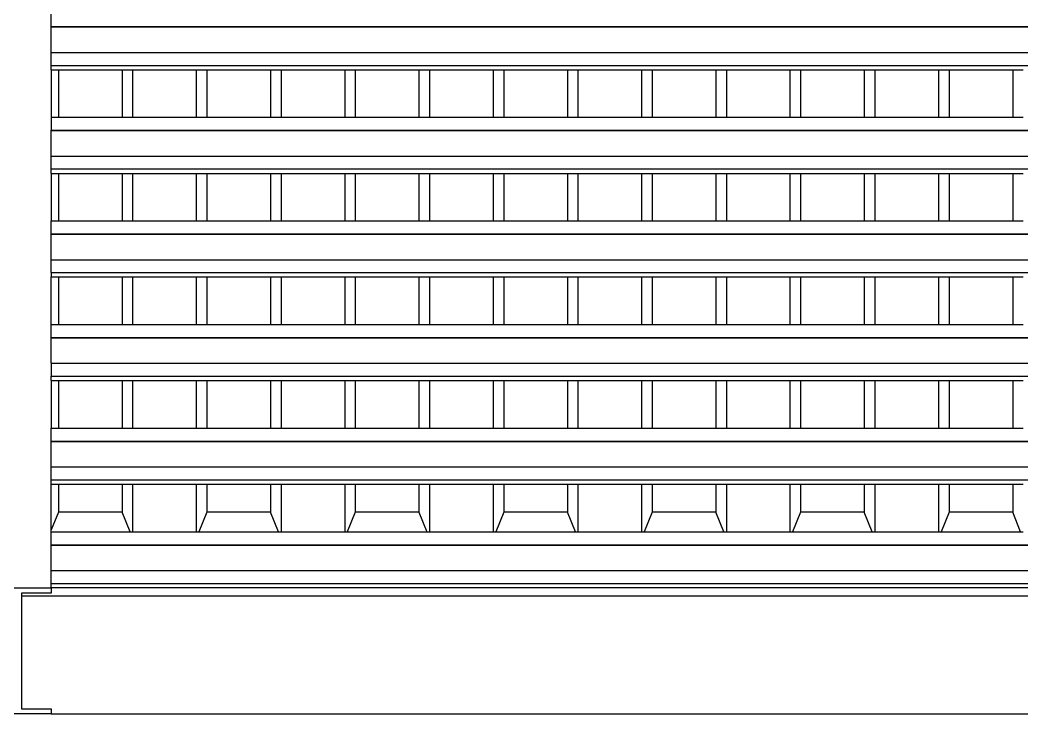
# Model space of a CAD drawing. Extents: x -34 to 34, y -12.8 to 11.9.
# Drawn here: x -19.227 to -17.32, y 9.27 to 10.591 of the extents above; entities that cross this region are included whole.
import ezdxf

# ---------------------------------------------------------------- set-up
doc = ezdxf.new("R2010")
doc.units = 0
doc.layers.get('0').update_dxf_attribs({"linetype": 'CONTINUOUS'})
doc.layers.add('SECTIONCUTEDGES', color=7, linetype='CONTINUOUS')

msp = doc.modelspace()

# ---------------------------------------------------------------- linework, layer by layer
for p, q in [((-19.1672, 10.5783), (-19.1672, 10.603)), ((-19.1672, 10.5783), (-15.5372, 10.5783)), ((-19.1672, 10.5775), (-19.1672, 10.5783)), ((-19.1672, 10.5775), (-15.5372, 10.5775)), ((-19.1672, 10.529), (-19.1672, 10.5775)), ((-19.1672, 10.529), (-15.5372, 10.529)), ((-19.1672, 10.5043), (-19.1672, 10.529)), ((-19.1672, 10.5043), (-15.5372, 10.5043)), ((-19.1672, 10.4961), (-19.1672, 10.5043)), ((-19.1672, 10.4961), (-19.1536, 10.4961)), ((-19.1672, 10.4961), (-19.1672, 10.4057)), ((-19.1536, 10.4961), (-19.1536, 10.4057)), ((-19.1536, 10.4961), (-19.0325, 10.4961)), ((-19.0325, 10.4961), (-19.0325, 10.4057)), ((-19.0325, 10.4961), (-19.0124, 10.4961)), ((-19.0124, 10.4961), (-19.0124, 10.4057)), ((-19.0124, 10.4961), (-18.8913, 10.4961)), ((-18.8913, 10.4961), (-18.8913, 10.4057)), ((-18.8913, 10.4961), (-18.8711, 10.4961)), ((-18.8711, 10.4961), (-18.8711, 10.4057)), ((-18.8711, 10.4961), (-18.7501, 10.4961)), ((-18.7501, 10.4961), (-18.7501, 10.4057)), ((-18.7501, 10.4961), (-18.7299, 10.4961)), ((-18.7299, 10.4961), (-18.7299, 10.4057)), ((-18.7299, 10.4961), (-18.6089, 10.4961)), ((-18.6089, 10.4961), (-18.6089, 10.4057)), ((-18.6089, 10.4961), (-18.5887, 10.4961)), ((-18.5887, 10.4961), (-18.5887, 10.4057)), ((-18.5887, 10.4961), (-18.4677, 10.4961)), ((-18.4677, 10.4961), (-18.4677, 10.4057)), ((-18.4677, 10.4961), (-18.4475, 10.4961)), ((-18.4475, 10.4961), (-18.4475, 10.4057)), ((-18.4475, 10.4961), (-18.3265, 10.4961)), ((-18.3265, 10.4961), (-18.3265, 10.4057)), ((-18.3265, 10.4961), (-18.3063, 10.4961)), ((-18.3063, 10.4961), (-18.3063, 10.4057)), ((-18.3063, 10.4961), (-18.1853, 10.4961)), ((-18.1853, 10.4961), (-18.1853, 10.4057)), ((-18.1853, 10.4961), (-18.1651, 10.4961)), ((-18.1651, 10.4961), (-18.1651, 10.4057)), ((-18.1651, 10.4961), (-18.0441, 10.4961)), ((-18.0441, 10.4961), (-18.0441, 10.4057)), ((-18.0441, 10.4961), (-18.0239, 10.4961)), ((-18.0239, 10.4961), (-18.0239, 10.4057)), ((-18.0239, 10.4961), (-17.9029, 10.4961)), ((-17.9029, 10.4961), (-17.9029, 10.4057)), ((-17.9029, 10.4961), (-17.8827, 10.4961)), ((-17.8827, 10.4961), (-17.8827, 10.4057)), ((-17.8827, 10.4961), (-17.7617, 10.4961)), ((-17.7617, 10.4961), (-17.7617, 10.4057)), ((-17.7617, 10.4961), (-17.7415, 10.4961)), ((-17.7415, 10.4961), (-17.7415, 10.4057)), ((-17.7415, 10.4961), (-17.6205, 10.4961)), ((-17.6205, 10.4961), (-17.6205, 10.4057)), ((-17.6205, 10.4961), (-17.6003, 10.4961)), ((-17.6003, 10.4961), (-17.6003, 10.4057)), ((-17.6003, 10.4961), (-17.4792, 10.4961)), ((-17.4792, 10.4961), (-17.4792, 10.4057)), ((-17.4792, 10.4961), (-17.4591, 10.4961)), ((-17.4591, 10.4961), (-17.4591, 10.4057)), ((-17.4591, 10.4961), (-17.338, 10.4961)), ((-17.338, 10.4961), (-17.338, 10.4057)), ((-17.338, 10.4961), (-17.3179, 10.4961)), ((-19.1672, 10.4057), (-19.1536, 10.4057)), ((-19.1672, 10.4057), (-19.1672, 10.381)), ((-19.1536, 10.4057), (-19.0325, 10.4057)), ((-19.0325, 10.4057), (-19.0124, 10.4057)), ((-19.0124, 10.4057), (-18.8913, 10.4057)), ((-18.8913, 10.4057), (-18.8711, 10.4057)), ((-18.8711, 10.4057), (-18.7501, 10.4057)), ((-18.7501, 10.4057), (-18.7299, 10.4057)), ((-18.7299, 10.4057), (-18.6089, 10.4057)), ((-18.6089, 10.4057), (-18.5887, 10.4057)), ((-18.5887, 10.4057), (-18.4677, 10.4057)), ((-18.4677, 10.4057), (-18.4475, 10.4057)), ((-18.4475, 10.4057), (-18.3265, 10.4057)), ((-18.3265, 10.4057), (-18.3063, 10.4057)), ((-18.3063, 10.4057), (-18.1853, 10.4057)), ((-18.1853, 10.4057), (-18.1651, 10.4057)), ((-18.1651, 10.4057), (-18.0441, 10.4057)), ((-18.0441, 10.4057), (-18.0239, 10.4057)), ((-18.0239, 10.4057), (-17.9029, 10.4057)), ((-17.9029, 10.4057), (-17.8827, 10.4057)), ((-17.8827, 10.4057), (-17.7617, 10.4057)), ((-17.7617, 10.4057), (-17.7415, 10.4057)), ((-17.7415, 10.4057), (-17.6205, 10.4057)), ((-17.6205, 10.4057), (-17.6003, 10.4057)), ((-17.6003, 10.4057), (-17.4792, 10.4057)), ((-17.4792, 10.4057), (-17.4591, 10.4057)), ((-17.4591, 10.4057), (-17.338, 10.4057)), ((-17.338, 10.4057), (-17.3179, 10.4057)), ((-19.1672, 10.381), (-15.5372, 10.381)), ((-19.1672, 10.3802), (-19.1672, 10.381)), ((-19.1672, 10.3802), (-15.5372, 10.3802)), ((-19.1672, 10.3317), (-19.1672, 10.3802)), ((-19.1672, 10.3317), (-15.5372, 10.3317)), ((-19.1672, 10.3071), (-19.1672, 10.3317)), ((-19.1672, 10.3071), (-15.5372, 10.3071)), ((-19.1672, 10.2988), (-19.1672, 10.3071)), ((-19.1672, 10.2988), (-19.1536, 10.2988)), ((-19.1672, 10.2988), (-19.1672, 10.2084)), ((-19.1536, 10.2988), (-19.1536, 10.2084)), ((-19.1536, 10.2988), (-19.0325, 10.2988)), ((-19.0325, 10.2988), (-19.0325, 10.2084)), ((-19.0325, 10.2988), (-19.0124, 10.2988)), ((-19.0124, 10.2988), (-19.0124, 10.2084)), ((-19.0124, 10.2988), (-18.8913, 10.2988)), ((-18.8913, 10.2988), (-18.8913, 10.2084)), ((-18.8913, 10.2988), (-18.8711, 10.2988)), ((-18.8711, 10.2988), (-18.8711, 10.2084)), ((-18.8711, 10.2988), (-18.7501, 10.2988)), ((-18.7501, 10.2988), (-18.7501, 10.2084)), ((-18.7501, 10.2988), (-18.7299, 10.2988)), ((-18.7299, 10.2988), (-18.7299, 10.2084)), ((-18.7299, 10.2988), (-18.6089, 10.2988)), ((-18.6089, 10.2988), (-18.6089, 10.2084)), ((-18.6089, 10.2988), (-18.5887, 10.2988)), ((-18.5887, 10.2988), (-18.5887, 10.2084)), ((-18.5887, 10.2988), (-18.4677, 10.2988)), ((-18.4677, 10.2988), (-18.4677, 10.2084)), ((-18.4677, 10.2988), (-18.4475, 10.2988)), ((-18.4475, 10.2988), (-18.4475, 10.2084)), ((-18.4475, 10.2988), (-18.3265, 10.2988)), ((-18.3265, 10.2988), (-18.3265, 10.2084)), ((-18.3265, 10.2988), (-18.3063, 10.2988)), ((-18.3063, 10.2988), (-18.3063, 10.2084)), ((-18.3063, 10.2988), (-18.1853, 10.2988)), ((-18.1853, 10.2988), (-18.1853, 10.2084)), ((-18.1853, 10.2988), (-18.1651, 10.2988)), ((-18.1651, 10.2988), (-18.1651, 10.2084)), ((-18.1651, 10.2988), (-18.0441, 10.2988)), ((-18.0441, 10.2988), (-18.0441, 10.2084)), ((-18.0441, 10.2988), (-18.0239, 10.2988)), ((-18.0239, 10.2988), (-18.0239, 10.2084)), ((-18.0239, 10.2988), (-17.9029, 10.2988)), ((-17.9029, 10.2988), (-17.9029, 10.2084)), ((-17.9029, 10.2988), (-17.8827, 10.2988)), ((-17.8827, 10.2988), (-17.8827, 10.2084)), ((-17.8827, 10.2988), (-17.7617, 10.2988)), ((-17.7617, 10.2988), (-17.7617, 10.2084)), ((-17.7617, 10.2988), (-17.7415, 10.2988)), ((-17.7415, 10.2988), (-17.7415, 10.2084)), ((-17.7415, 10.2988), (-17.6205, 10.2988)), ((-17.6205, 10.2988), (-17.6205, 10.2084)), ((-17.6205, 10.2988), (-17.6003, 10.2988)), ((-17.6003, 10.2988), (-17.6003, 10.2084)), ((-17.6003, 10.2988), (-17.4792, 10.2988)), ((-17.4792, 10.2988), (-17.4792, 10.2084)), ((-17.4792, 10.2988), (-17.4591, 10.2988)), ((-17.4591, 10.2988), (-17.4591, 10.2084)), ((-17.4591, 10.2988), (-17.338, 10.2988)), ((-17.338, 10.2988), (-17.338, 10.2084)), ((-17.338, 10.2988), (-17.3179, 10.2988)), ((-19.1672, 10.2084), (-19.1536, 10.2084)), ((-19.1672, 10.1838), (-19.1672, 10.2084)), ((-19.1536, 10.2084), (-19.0325, 10.2084)), ((-19.0325, 10.2084), (-19.0124, 10.2084)), ((-19.0124, 10.2084), (-18.8913, 10.2084)), ((-18.8913, 10.2084), (-18.8711, 10.2084)), ((-18.8711, 10.2084), (-18.7501, 10.2084)), ((-18.7501, 10.2084), (-18.7299, 10.2084)), ((-18.7299, 10.2084), (-18.6089, 10.2084)), ((-18.6089, 10.2084), (-18.5887, 10.2084)), ((-18.5887, 10.2084), (-18.4677, 10.2084)), ((-18.4677, 10.2084), (-18.4475, 10.2084)), ((-18.4475, 10.2084), (-18.3265, 10.2084)), ((-18.3265, 10.2084), (-18.3063, 10.2084)), ((-18.3063, 10.2084), (-18.1853, 10.2084)), ((-18.1853, 10.2084), (-18.1651, 10.2084)), ((-18.1651, 10.2084), (-18.0441, 10.2084)), ((-18.0441, 10.2084), (-18.0239, 10.2084)), ((-18.0239, 10.2084), (-17.9029, 10.2084)), ((-17.9029, 10.2084), (-17.8827, 10.2084)), ((-17.8827, 10.2084), (-17.7617, 10.2084)), ((-17.7617, 10.2084), (-17.7415, 10.2084)), ((-17.7415, 10.2084), (-17.6205, 10.2084)), ((-17.6205, 10.2084), (-17.6003, 10.2084)), ((-17.6003, 10.2084), (-17.4792, 10.2084)), ((-17.4792, 10.2084), (-17.4591, 10.2084)), ((-17.4591, 10.2084), (-17.338, 10.2084)), ((-17.338, 10.2084), (-17.3179, 10.2084)), ((-19.1672, 10.1838), (-15.5372, 10.1838)), ((-19.1672, 10.1829), (-19.1672, 10.1838)), ((-19.1672, 10.1829), (-15.5372, 10.1829)), ((-19.1672, 10.1344), (-19.1672, 10.1829)), ((-19.1672, 10.1344), (-15.5372, 10.1344)), ((-19.1672, 10.1098), (-19.1672, 10.1344)), ((-19.1672, 10.1098), (-15.5372, 10.1098)), ((-19.1672, 10.1098), (-19.1672, 10.1016)), ((-19.1672, 10.1016), (-19.1536, 10.1016)), ((-19.1672, 10.0112), (-19.1672, 10.1016)), ((-19.1536, 10.1016), (-19.1536, 10.0112)), ((-19.1536, 10.1016), (-19.0325, 10.1016)), ((-19.0325, 10.1016), (-19.0325, 10.0112)), ((-19.0325, 10.1016), (-19.0124, 10.1016)), ((-19.0124, 10.1016), (-19.0124, 10.0112)), ((-19.0124, 10.1016), (-18.8913, 10.1016)), ((-18.8913, 10.1016), (-18.8913, 10.0112)), ((-18.8913, 10.1016), (-18.8711, 10.1016)), ((-18.8711, 10.1016), (-18.8711, 10.0112)), ((-18.8711, 10.1016), (-18.7501, 10.1016)), ((-18.7501, 10.1016), (-18.7501, 10.0112)), ((-18.7501, 10.1016), (-18.7299, 10.1016)), ((-18.7299, 10.1016), (-18.7299, 10.0112)), ((-18.7299, 10.1016), (-18.6089, 10.1016)), ((-18.6089, 10.1016), (-18.6089, 10.0112)), ((-18.6089, 10.1016), (-18.5887, 10.1016)), ((-18.5887, 10.1016), (-18.5887, 10.0112)), ((-18.5887, 10.1016), (-18.4677, 10.1016)), ((-18.4677, 10.1016), (-18.4677, 10.0112)), ((-18.4677, 10.1016), (-18.4475, 10.1016)), ((-18.4475, 10.1016), (-18.4475, 10.0112)), ((-18.4475, 10.1016), (-18.3265, 10.1016)), ((-18.3265, 10.1016), (-18.3265, 10.0112)), ((-18.3265, 10.1016), (-18.3063, 10.1016)), ((-18.3063, 10.1016), (-18.3063, 10.0112)), ((-18.3063, 10.1016), (-18.1853, 10.1016)), ((-18.1853, 10.1016), (-18.1853, 10.0112)), ((-18.1853, 10.1016), (-18.1651, 10.1016)), ((-18.1651, 10.1016), (-18.1651, 10.0112)), ((-18.1651, 10.1016), (-18.0441, 10.1016)), ((-18.0441, 10.1016), (-18.0441, 10.0112)), ((-18.0441, 10.1016), (-18.0239, 10.1016)), ((-18.0239, 10.1016), (-18.0239, 10.0112)), ((-18.0239, 10.1016), (-17.9029, 10.1016)), ((-17.9029, 10.1016), (-17.9029, 10.0112)), ((-17.9029, 10.1016), (-17.8827, 10.1016)), ((-17.8827, 10.1016), (-17.8827, 10.0112)), ((-17.8827, 10.1016), (-17.7617, 10.1016)), ((-17.7617, 10.1016), (-17.7617, 10.0112)), ((-17.7617, 10.1016), (-17.7415, 10.1016)), ((-17.7415, 10.1016), (-17.7415, 10.0112)), ((-17.7415, 10.1016), (-17.6205, 10.1016)), ((-17.6205, 10.1016), (-17.6205, 10.0112)), ((-17.6205, 10.1016), (-17.6003, 10.1016)), ((-17.6003, 10.1016), (-17.6003, 10.0112)), ((-17.6003, 10.1016), (-17.4792, 10.1016)), ((-17.4792, 10.1016), (-17.4792, 10.0112)), ((-17.4792, 10.1016), (-17.4591, 10.1016)), ((-17.4591, 10.1016), (-17.4591, 10.0112)), ((-17.4591, 10.1016), (-17.338, 10.1016)), ((-17.338, 10.1016), (-17.338, 10.0112)), ((-17.338, 10.1016), (-17.3179, 10.1016)), ((-19.1672, 10.0112), (-19.1536, 10.0112)), ((-19.1672, 9.9865), (-19.1672, 10.0112)), ((-19.1536, 10.0112), (-19.0325, 10.0112)), ((-19.0325, 10.0112), (-19.0124, 10.0112)), ((-19.0124, 10.0112), (-18.8913, 10.0112)), ((-18.8913, 10.0112), (-18.8711, 10.0112)), ((-18.8711, 10.0112), (-18.7501, 10.0112)), ((-18.7501, 10.0112), (-18.7299, 10.0112)), ((-18.7299, 10.0112), (-18.6089, 10.0112)), ((-18.6089, 10.0112), (-18.5887, 10.0112)), ((-18.5887, 10.0112), (-18.4677, 10.0112)), ((-18.4677, 10.0112), (-18.4475, 10.0112)), ((-18.4475, 10.0112), (-18.3265, 10.0112)), ((-18.3265, 10.0112), (-18.3063, 10.0112)), ((-18.3063, 10.0112), (-18.1853, 10.0112)), ((-18.1853, 10.0112), (-18.1651, 10.0112)), ((-18.1651, 10.0112), (-18.0441, 10.0112)), ((-18.0441, 10.0112), (-18.0239, 10.0112)), ((-18.0239, 10.0112), (-17.9029, 10.0112)), ((-17.9029, 10.0112), (-17.8827, 10.0112)), ((-17.8827, 10.0112), (-17.7617, 10.0112)), ((-17.7617, 10.0112), (-17.7415, 10.0112)), ((-17.7415, 10.0112), (-17.6205, 10.0112)), ((-17.6205, 10.0112), (-17.6003, 10.0112)), ((-17.6003, 10.0112), (-17.4792, 10.0112)), ((-17.4792, 10.0112), (-17.4591, 10.0112)), ((-17.4591, 10.0112), (-17.338, 10.0112)), ((-17.338, 10.0112), (-17.3179, 10.0112)), ((-19.1672, 9.9865), (-15.5372, 9.9865)), ((-19.1672, 9.9857), (-19.1672, 9.9865)), ((-19.1672, 9.9857), (-15.5372, 9.9857)), ((-19.1672, 9.9372), (-19.1672, 9.9857)), ((-19.1672, 9.9372), (-15.5372, 9.9372)), ((-19.1672, 9.9372), (-19.1672, 9.9125)), ((-19.1672, 9.9125), (-15.5372, 9.9125)), ((-19.1672, 9.9043), (-19.1672, 9.9125)), ((-19.1672, 9.9043), (-19.1536, 9.9043)), ((-19.1672, 9.9043), (-19.1672, 9.8139)), ((-19.1536, 9.9043), (-19.1536, 9.8139)), ((-19.1536, 9.9043), (-19.0325, 9.9043)), ((-19.0325, 9.9043), (-19.0325, 9.8139)), ((-19.0325, 9.9043), (-19.0124, 9.9043)), ((-19.0124, 9.9043), (-19.0124, 9.8139)), ((-19.0124, 9.9043), (-18.8913, 9.9043)), ((-18.8913, 9.9043), (-18.8913, 9.8139)), ((-18.8913, 9.9043), (-18.8711, 9.9043)), ((-18.8711, 9.9043), (-18.8711, 9.8139)), ((-18.8711, 9.9043), (-18.7501, 9.9043)), ((-18.7501, 9.9043), (-18.7501, 9.8139)), ((-18.7501, 9.9043), (-18.7299, 9.9043)), ((-18.7299, 9.9043), (-18.7299, 9.8139)), ((-18.7299, 9.9043), (-18.6089, 9.9043)), ((-18.6089, 9.9043), (-18.6089, 9.8139)), ((-18.6089, 9.9043), (-18.5887, 9.9043)), ((-18.5887, 9.9043), (-18.5887, 9.8139)), ((-18.5887, 9.9043), (-18.4677, 9.9043)), ((-18.4677, 9.9043), (-18.4677, 9.8139)), ((-18.4677, 9.9043), (-18.4475, 9.9043)), ((-18.4475, 9.9043), (-18.4475, 9.8139)), ((-18.4475, 9.9043), (-18.3265, 9.9043)), ((-18.3265, 9.9043), (-18.3265, 9.8139)), ((-18.3265, 9.9043), (-18.3063, 9.9043)), ((-18.3063, 9.9043), (-18.3063, 9.8139)), ((-18.3063, 9.9043), (-18.1853, 9.9043)), ((-18.1853, 9.9043), (-18.1853, 9.8139)), ((-18.1853, 9.9043), (-18.1651, 9.9043)), ((-18.1651, 9.9043), (-18.1651, 9.8139)), ((-18.1651, 9.9043), (-18.0441, 9.9043)), ((-18.0441, 9.9043), (-18.0441, 9.8139)), ((-18.0441, 9.9043), (-18.0239, 9.9043)), ((-18.0239, 9.9043), (-18.0239, 9.8139)), ((-18.0239, 9.9043), (-17.9029, 9.9043)), ((-17.9029, 9.9043), (-17.9029, 9.8139)), ((-17.9029, 9.9043), (-17.8827, 9.9043)), ((-17.8827, 9.9043), (-17.8827, 9.8139)), ((-17.8827, 9.9043), (-17.7617, 9.9043)), ((-17.7617, 9.9043), (-17.7617, 9.8139)), ((-17.7617, 9.9043), (-17.7415, 9.9043)), ((-17.7415, 9.9043), (-17.7415, 9.8139)), ((-17.7415, 9.9043), (-17.6205, 9.9043)), ((-17.6205, 9.9043), (-17.6205, 9.8139)), ((-17.6205, 9.9043), (-17.6003, 9.9043)), ((-17.6003, 9.9043), (-17.6003, 9.8139)), ((-17.6003, 9.9043), (-17.4792, 9.9043)), ((-17.4792, 9.9043), (-17.4792, 9.8139)), ((-17.4792, 9.9043), (-17.4591, 9.9043)), ((-17.4591, 9.9043), (-17.4591, 9.8139)), ((-17.4591, 9.9043), (-17.338, 9.9043)), ((-17.338, 9.9043), (-17.338, 9.8139)), ((-17.338, 9.9043), (-17.3179, 9.9043)), ((-19.1672, 9.8139), (-19.1536, 9.8139)), ((-19.1672, 9.7892), (-19.1672, 9.8139)), ((-19.1536, 9.8139), (-19.0325, 9.8139)), ((-19.0325, 9.8139), (-19.0124, 9.8139)), ((-19.0124, 9.8139), (-18.8913, 9.8139)), ((-18.8913, 9.8139), (-18.8711, 9.8139)), ((-18.8711, 9.8139), (-18.7501, 9.8139)), ((-18.7501, 9.8139), (-18.7299, 9.8139)), ((-18.7299, 9.8139), (-18.6089, 9.8139)), ((-18.6089, 9.8139), (-18.5887, 9.8139)), ((-18.5887, 9.8139), (-18.4677, 9.8139)), ((-18.4677, 9.8139), (-18.4475, 9.8139)), ((-18.4475, 9.8139), (-18.3265, 9.8139)), ((-18.3265, 9.8139), (-18.3063, 9.8139)), ((-18.3063, 9.8139), (-18.1853, 9.8139)), ((-18.1853, 9.8139), (-18.1651, 9.8139)), ((-18.1651, 9.8139), (-18.0441, 9.8139)), ((-18.0441, 9.8139), (-18.0239, 9.8139)), ((-18.0239, 9.8139), (-17.9029, 9.8139)), ((-17.9029, 9.8139), (-17.8827, 9.8139)), ((-17.8827, 9.8139), (-17.7617, 9.8139)), ((-17.7617, 9.8139), (-17.7415, 9.8139)), ((-17.7415, 9.8139), (-17.6205, 9.8139)), ((-17.6205, 9.8139), (-17.6003, 9.8139)), ((-17.6003, 9.8139), (-17.4792, 9.8139)), ((-17.4792, 9.8139), (-17.4591, 9.8139)), ((-17.4591, 9.8139), (-17.338, 9.8139)), ((-17.338, 9.8139), (-17.3179, 9.8139)), ((-19.1672, 9.7892), (-15.5372, 9.7892)), ((-19.1672, 9.7884), (-19.1672, 9.7892)), ((-19.1672, 9.7884), (-15.5372, 9.7884)), ((-19.1672, 9.7399), (-19.1672, 9.7884)), ((-19.1672, 9.7399), (-15.5372, 9.7399)), ((-19.1672, 9.7152), (-19.1672, 9.7399)), ((-19.1672, 9.7152), (-15.5372, 9.7152)), ((-19.1672, 9.707), (-19.1672, 9.7152)), ((-19.1672, 9.707), (-19.1536, 9.707)), ((-19.1672, 9.6204), (-19.1672, 9.707)), ((-19.1536, 9.707), (-19.1536, 9.6539)), ((-19.1536, 9.707), (-19.0325, 9.707)), ((-19.0325, 9.707), (-19.0325, 9.6539)), ((-19.0325, 9.707), (-19.0124, 9.707)), ((-19.0124, 9.707), (-19.0124, 9.6166)), ((-19.0124, 9.707), (-18.8913, 9.707)), ((-18.8913, 9.707), (-18.8913, 9.6166)), ((-18.8913, 9.707), (-18.8711, 9.707)), ((-18.8711, 9.707), (-18.8711, 9.6539)), ((-18.8711, 9.707), (-18.7501, 9.707)), ((-18.7501, 9.707), (-18.7501, 9.6539)), ((-18.7501, 9.707), (-18.7299, 9.707)), ((-18.7299, 9.707), (-18.7299, 9.6166)), ((-18.7299, 9.707), (-18.6089, 9.707)), ((-18.6089, 9.707), (-18.6089, 9.6166)), ((-18.6089, 9.707), (-18.5887, 9.707)), ((-18.5887, 9.707), (-18.5887, 9.6539)), ((-18.5887, 9.707), (-18.4677, 9.707)), ((-18.4677, 9.707), (-18.4677, 9.6539)), ((-18.4677, 9.707), (-18.4475, 9.707)), ((-18.4475, 9.707), (-18.4475, 9.6166)), ((-18.4475, 9.707), (-18.3265, 9.707)), ((-18.3265, 9.707), (-18.3265, 9.6166)), ((-18.3265, 9.707), (-18.3063, 9.707)), ((-18.3063, 9.707), (-18.3063, 9.6539)), ((-18.3063, 9.707), (-18.1853, 9.707)), ((-18.1853, 9.707), (-18.1853, 9.6539)), ((-18.1853, 9.707), (-18.1651, 9.707)), ((-18.1651, 9.707), (-18.1651, 9.6166)), ((-18.1651, 9.707), (-18.0441, 9.707)), ((-18.0441, 9.707), (-18.0441, 9.6166)), ((-18.0441, 9.707), (-18.0239, 9.707)), ((-18.0239, 9.707), (-18.0239, 9.6539)), ((-18.0239, 9.707), (-17.9029, 9.707)), ((-17.9029, 9.707), (-17.9029, 9.6539)), ((-17.9029, 9.707), (-17.8827, 9.707)), ((-17.8827, 9.707), (-17.8827, 9.6166)), ((-17.8827, 9.707), (-17.7617, 9.707)), ((-17.7617, 9.707), (-17.7617, 9.6166)), ((-17.7617, 9.707), (-17.7415, 9.707)), ((-17.7415, 9.707), (-17.7415, 9.6539)), ((-17.7415, 9.707), (-17.6205, 9.707)), ((-17.6205, 9.707), (-17.6205, 9.6539)), ((-17.6205, 9.707), (-17.6003, 9.707)), ((-17.6003, 9.707), (-17.6003, 9.6166)), ((-17.6003, 9.707), (-17.4792, 9.707)), ((-17.4792, 9.707), (-17.4792, 9.6166)), ((-17.4792, 9.707), (-17.4591, 9.707)), ((-17.4591, 9.707), (-17.4591, 9.6539)), ((-17.4591, 9.707), (-17.338, 9.707)), ((-17.338, 9.707), (-17.338, 9.6539)), ((-17.338, 9.707), (-17.3179, 9.707)), ((-19.1536, 9.6539), (-19.1672, 9.6204)), ((-19.0325, 9.6539), (-19.1536, 9.6539)), ((-19.0173, 9.6166), (-19.0325, 9.6539)), ((-18.8711, 9.6539), (-18.8864, 9.6166)), ((-18.7501, 9.6539), (-18.8711, 9.6539)), ((-18.7349, 9.6166), (-18.7501, 9.6539)), ((-18.5887, 9.6539), (-18.604, 9.6166)), ((-18.4677, 9.6539), (-18.5887, 9.6539)), ((-18.4677, 9.6539), (-18.4524, 9.6166)), ((-18.3063, 9.6539), (-18.3216, 9.6166)), ((-18.1853, 9.6539), (-18.3063, 9.6539)), ((-18.17, 9.6166), (-18.1853, 9.6539)), ((-18.0239, 9.6539), (-18.0392, 9.6166)), ((-17.9029, 9.6539), (-18.0239, 9.6539)), ((-17.8876, 9.6166), (-17.9029, 9.6539)), ((-17.7415, 9.6539), (-17.7567, 9.6166)), ((-17.6205, 9.6539), (-17.7415, 9.6539)), ((-17.6052, 9.6166), (-17.6205, 9.6539)), ((-17.4591, 9.6539), (-17.4743, 9.6166)), ((-17.338, 9.6539), (-17.4591, 9.6539)), ((-17.3228, 9.6166), (-17.338, 9.6539)), ((-19.1672, 9.6166), (-19.1672, 9.6204)), ((-19.1672, 9.6166), (-19.0173, 9.6166)), ((-19.1672, 9.5919), (-19.1672, 9.6166)), ((-19.0173, 9.6166), (-19.0124, 9.6166)), ((-19.0124, 9.6166), (-18.8913, 9.6166)), ((-18.8913, 9.6166), (-18.8864, 9.6166)), ((-18.8864, 9.6166), (-18.7349, 9.6166)), ((-18.7349, 9.6166), (-18.7299, 9.6166)), ((-18.7299, 9.6166), (-18.6089, 9.6166)), ((-18.6089, 9.6166), (-18.604, 9.6166)), ((-18.604, 9.6166), (-18.4524, 9.6166)), ((-18.4524, 9.6166), (-18.4475, 9.6166)), ((-18.4475, 9.6166), (-18.3265, 9.6166)), ((-18.3265, 9.6166), (-18.3216, 9.6166)), ((-18.3216, 9.6166), (-18.17, 9.6166)), ((-18.17, 9.6166), (-18.1651, 9.6166)), ((-18.1651, 9.6166), (-18.0441, 9.6166)), ((-18.0441, 9.6166), (-18.0392, 9.6166)), ((-18.0392, 9.6166), (-17.8876, 9.6166)), ((-17.8876, 9.6166), (-17.8827, 9.6166)), ((-17.8827, 9.6166), (-17.7617, 9.6166)), ((-17.7617, 9.6166), (-17.7567, 9.6166)), ((-17.7567, 9.6166), (-17.6052, 9.6166)), ((-17.6052, 9.6166), (-17.6003, 9.6166)), ((-17.6003, 9.6166), (-17.4792, 9.6166)), ((-17.4792, 9.6166), (-17.4743, 9.6166)), ((-17.4743, 9.6166), (-17.3228, 9.6166)), ((-17.3228, 9.6166), (-17.3179, 9.6166)), ((-19.1672, 9.5919), (-15.5372, 9.5919)), ((-19.1672, 9.5911), (-19.1672, 9.5919)), ((-19.1672, 9.5911), (-15.5372, 9.5911)), ((-19.1672, 9.5426), (-19.1672, 9.5911)), ((-19.1672, 9.5426), (-15.5372, 9.5426)), ((-19.1672, 9.518), (-19.1672, 9.5426)), ((-19.1672, 9.518), (-15.5372, 9.518)), ((-19.1672, 9.5097), (-19.1672, 9.518)), ((-15.4803, 9.4937), (-19.2241, 9.4937)), ((-15.5372, 9.5097), (-19.1672, 9.5097)), ((-19.1672, 9.2697), (-15.5372, 9.2697))]:
    msp.add_line(p, q)
at = {"layer": 'SECTIONCUTEDGES'}
for p, q in [((-19.2872, 9.5097), (-19.1672, 9.5097)), ((-19.1672, 9.4999), (-19.2241, 9.4999)), ((-19.2241, 9.4999), (-19.2241, 9.4937)), ((-19.2241, 9.4937), (-19.2241, 9.2795)), ((-19.1672, 9.5097), (-19.1672, 9.4999)), ((-19.1672, 9.2697), (-19.2872, 9.2697)), ((-19.2241, 9.2795), (-19.1672, 9.2795)), ((-19.1672, 9.2795), (-19.1672, 9.2697))]:
    msp.add_line(p, q, dxfattribs=at)

doc.saveas('drawing.dxf')
